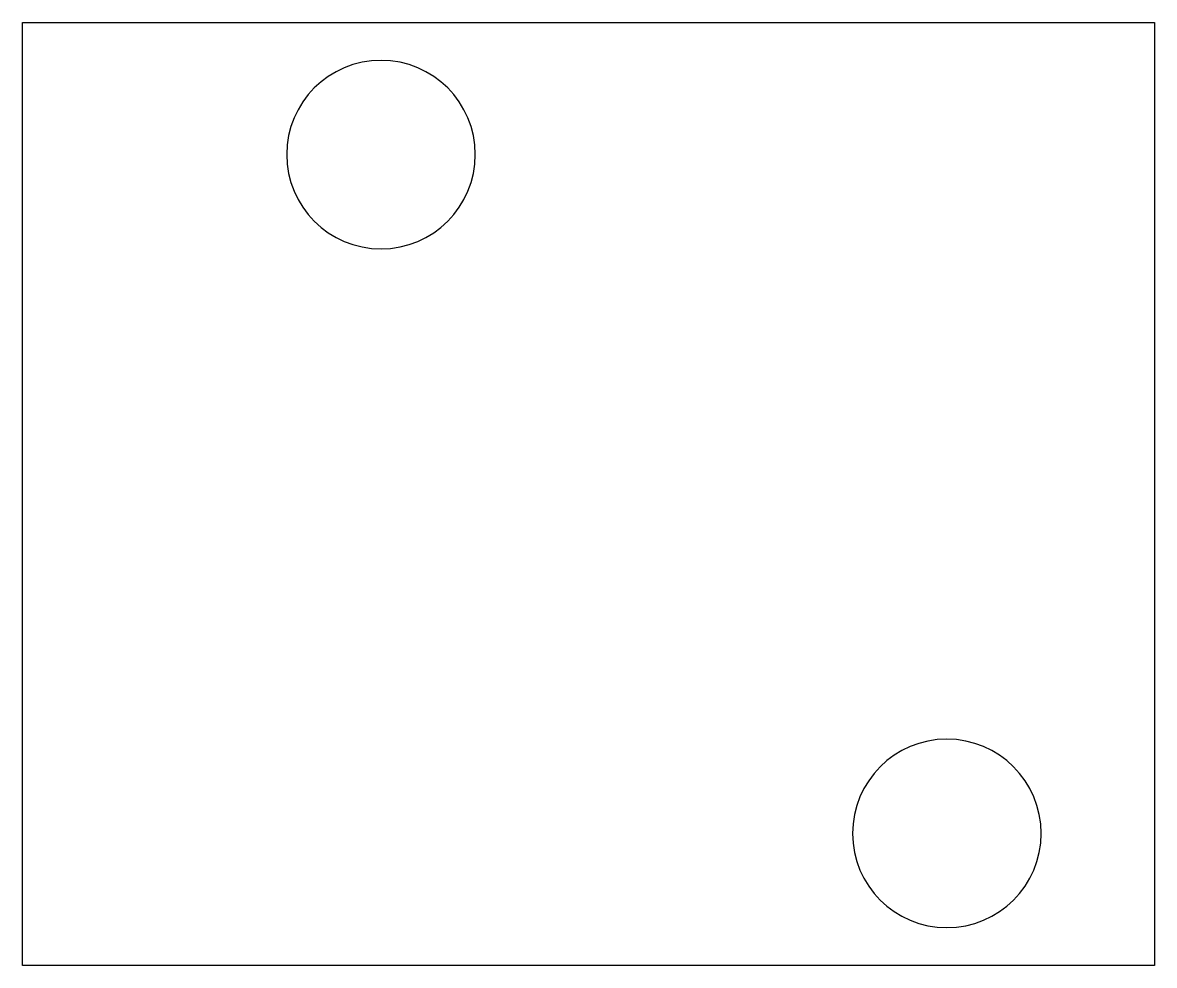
# Model space of a CAD drawing. Extents: x 0 to 30, y 0 to 25.
import ezdxf

# ---------------------------------------------------------------- set-up
doc = ezdxf.new("R2010")
doc.units = 0
doc.layers.add('LAYER_1', color=7, linetype='CONTINUOUS')

msp = doc.modelspace()

# ---------------------------------------------------------------- linework, layer by layer
at = {"layer": 'LAYER_1', "color": 250}
msp.add_lwpolyline([(30, 0), (0, 0), (0, 25), (30, 25), (30, 0)], dxfattribs=at)
for points in [[(12, 21.5), (12, 20.119), (10.88, 19), (9.5, 19), (8.119, 19), (7, 20.119), (7, 21.5), (7, 22.881), (8.119, 24), (9.5, 24), (10.88, 24), (12, 22.881), (12, 21.5)], [(27, 3.5), (27, 2.119), (25.881, 1), (24.5, 1), (23.119, 1), (22, 2.119), (22, 3.5), (22, 4.881), (23.119, 6), (24.5, 6), (25.881, 6), (27, 4.881), (27, 3.5)]]:
    msp.add_open_spline(points, degree=3, knots=[0, 0, 0, 0, 1, 1, 1, 2, 2, 2, 3, 3, 3, 4, 4, 4, 4], dxfattribs=at)

doc.saveas('drawing.dxf')
